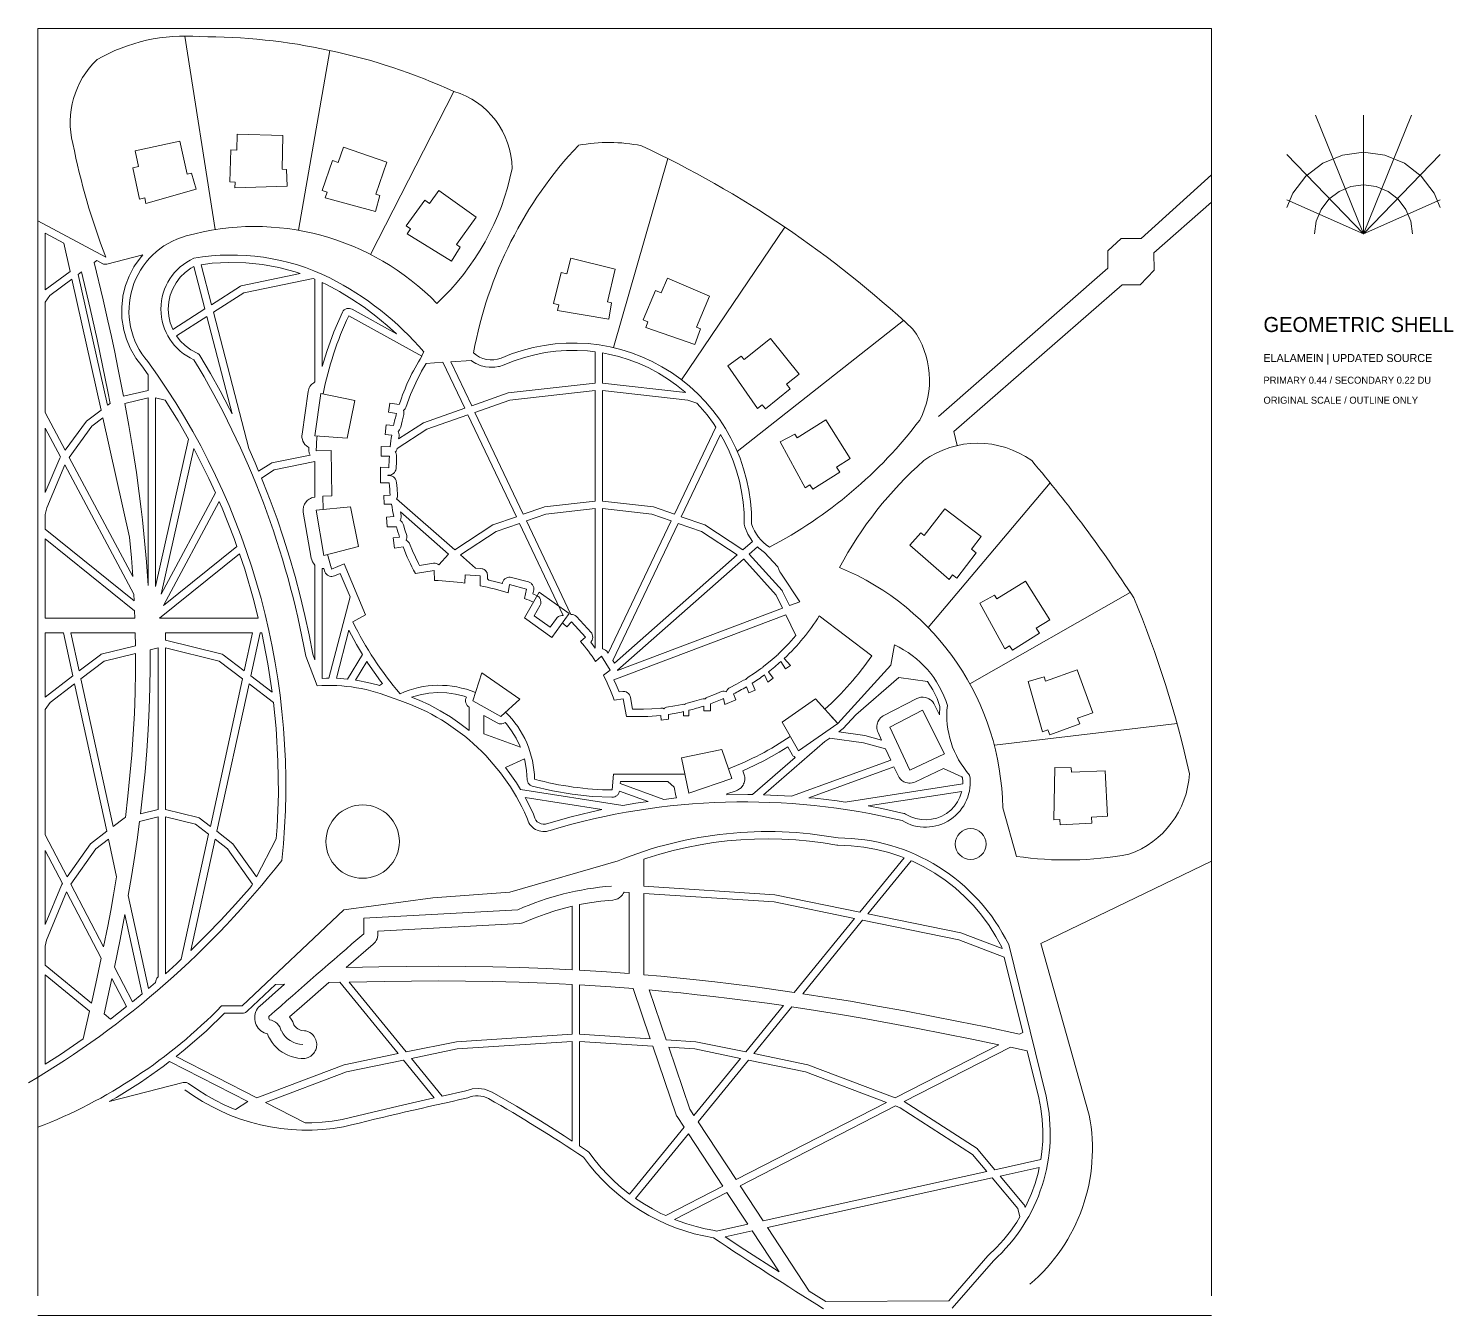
# Model space of a CAD drawing. Header units: inches. Extents: x 36 to 188, y -75 to 56.
# Drawn here: x 90.97 to 133.7, y -74.69 to -36.1 of the extents above; entities that cross this region are included whole.
import ezdxf

# ---------------------------------------------------------------- set-up
doc = ezdxf.new("R2010")
doc.units = ezdxf.units.IN
for name, color, linetype, lineweight in [('01_ORIGINAL_PLAN', 7, 'Continuous', 20), ('02_CONCEPT_CLOSED_AREAS', 7, 'Continuous', 15), ('03_CONCEPT_ICON', 7, 'Continuous', 15), ('04_TITLE', 7, 'Continuous', 15)]:
    doc.layers.add(name, color=color, linetype=linetype, lineweight=lineweight)

# ---------------------------------------------------------------- blocks, each defined once
blk = doc.blocks.new('08_GEOMETRIC_SHELL')
at = {"layer": '01_ORIGINAL_PLAN'}
for p, q in [((36.248, 17.906), (36.248, 55.9)), ((36.248, 55.9), (71.442, 55.9)), ((71.442, 55.9), (71.442, 17.906)), ((71.442, 17.312), (36.248, 17.312))]:
    blk.add_line(p, q, dxfattribs=at)
for points in [[(40.658, 55.675), (41.569, 49.871)], [(45, 55.245), (44.06, 49.85)], [(48.726, 54.013), (46.225, 49.126)], [(55.143, 52), (53.51, 46.333)], [(63.257, 44.272), (68.329, 48.719), (68.329, 49.231), (68.73, 49.6), (69.33, 49.6), (71.442, 51.512), (71.442, 50.696), (69.711, 49.177), (69.725, 48.651), (69.304, 48.218), (68.761, 48.218), (63.72, 43.82), (63.817, 43.397)], [(38.284, 49.049), (36.248, 50.129)], [(55.552, 45.371), (58.647, 49.945)], [(62.206, 47.145), (57.223, 43.22)], [(47.087, 44.63), (46.802, 44.667), (46.766, 44.393), (47.006, 44.362)], [(46.916, 43.993), (46.696, 44.016), (46.666, 43.73), (46.862, 43.709)], [(45.044, 43.247), (44.595, 43.241)], [(44.807, 41.482), (44.799, 41.881), (45.061, 41.886), (45.044, 43.247)], [(46.813, 43.357), (46.546, 43.371), (46.546, 43.074), (46.789, 43.074)], [(46.775, 42.728), (46.519, 42.748), (46.519, 42.277), (46.786, 42.274)], [(46.818, 41.908), (46.625, 41.902), (46.633, 41.638), (46.856, 41.638)], [(66.604, 42.276), (62.941, 37.945)], [(46.926, 41.27), (46.702, 41.249), (46.728, 40.961), (47.002, 40.962)], [(47.096, 40.651), (46.9, 40.63)], [(46.9, 40.63), (46.939, 40.324), (47.2, 40.358)], [(46.075, 38.317), (45.433, 39.849), (45.059, 39.693)], [(49.053, 39.272), (49.062, 39.519), (49.515, 39.492), (49.513, 39.194)], [(50.35, 38.981), (50.396, 39.232), (50.902, 39.093), (50.842, 38.811)], [(51.286, 38.996), (52.178, 38.364), (51.665, 37.64), (50.837, 38.227), (51.286, 38.996)], [(69.006, 38.995), (64.196, 36.253)], [(46.075, 38.317), (45.692, 38.109)], [(52.249, 38.111), (52.108, 37.96)], [(52.249, 38.111), (52.668, 37.654), (52.525, 37.523)], [(52.968, 36.924), (53.149, 37.079), (53.413, 36.661), (53.207, 36.514)], [(58.528, 36.918), (58.67, 36.704), (58.814, 36.799), (58.632, 37.014)], [(49.567, 36.583), (50.703, 35.787), (50.129, 35.27), (49.295, 35.742), (49.567, 36.583)], [(58.043, 36.524), (58.141, 36.305), (58.295, 36.419), (58.155, 36.608)], [(56.812, 35.811), (56.853, 35.634), (57.179, 35.773), (57.105, 35.949)], [(57.496, 36.162), (57.572, 35.985), (57.754, 36.063), (57.668, 36.267)], [(53.805, 35.806), (53.533, 35.759)], [(53.805, 35.806), (53.805, 35.806)], [(56.221, 35.586), (56.221, 35.439), (56.423, 35.439), (56.423, 35.655)], [(58.564, 35.106), (59.058, 34.241), (60.235, 35.059), (59.57, 35.799), (58.564, 35.106)], [(54.929, 35.306), (54.944, 35.165), (55.16, 35.189), (55.16, 35.336)], [(55.61, 35.419), (55.608, 35.288), (55.771, 35.288), (55.771, 35.457)], [(70.407, 35.063), (64.93, 34.409)], [(53.515, 33.54), (53.473, 33.07)], [(53.515, 33.54), (55.65, 33.54)], [(65.18, 32.538), (65.591, 31.078)], [(71.442, 30.938), (66.326, 28.468)], [(46.027, 28.759), (46.027, 29.23), (50.643, 29.479)], [(66.326, 28.468), (67.775, 23.323)]]:
    blk.add_lwpolyline(points, dxfattribs=at)
for points in [[(43.572, 51.68), (43.598, 52.69), (42.23, 52.734), (42.214, 52.252), (42.035, 52.258), (42.004, 51.303), (42.163, 51.298), (42.158, 51.123), (43.721, 51.177), (43.704, 51.675)], [(40.725, 51.537), (40.502, 52.523), (39.164, 52.23), (39.268, 51.758), (39.093, 51.72), (39.298, 50.787), (39.453, 50.821), (39.491, 50.65), (40.993, 51.087), (40.853, 51.565)], [(46.381, 50.933), (46.709, 51.889), (45.415, 52.34), (45.257, 51.885), (45.088, 51.944), (44.773, 51.041), (44.923, 50.989), (44.866, 50.824), (46.374, 50.409), (46.506, 50.889)], [(48.804, 49.422), (49.389, 50.246), (48.277, 51.045), (47.995, 50.654), (47.85, 50.758), (47.292, 49.982), (47.421, 49.889), (47.319, 49.747), (48.648, 48.921), (48.911, 49.345)], [(53.327, 47.704), (53.561, 48.687), (52.231, 49.012), (52.116, 48.544), (51.942, 48.586), (51.715, 47.658), (51.87, 47.62), (51.829, 47.45), (53.37, 47.181), (53.455, 47.672)], [(55.995, 46.944), (56.387, 47.876), (55.128, 48.415), (54.938, 47.972), (54.774, 48.042), (54.397, 47.164), (54.544, 47.101), (54.475, 46.94), (55.951, 46.422), (56.116, 46.892)], [(57.426, 45.973), (58.218, 46.601), (59.075, 45.534), (58.699, 45.232), (58.811, 45.092), (58.066, 44.493), (57.966, 44.618), (57.83, 44.508), (56.934, 45.791), (57.343, 46.076)], [(45.757, 44.748), (44.738, 44.957), (44.556, 43.684), (45.524, 43.622)], [(59.019, 43.63), (59.878, 44.165), (60.608, 43.006), (60.2, 42.749), (60.296, 42.598), (59.487, 42.088), (59.402, 42.222), (59.254, 42.129), (58.511, 43.505), (58.949, 43.742)], [(45.629, 41.562), (44.593, 41.461), (44.828, 40.095), (45.865, 40.369)], [(62.827, 40.702), (63.445, 41.502), (64.534, 40.672), (64.241, 40.288), (64.384, 40.18), (63.804, 39.42), (63.677, 39.516), (63.571, 39.377), (62.394, 40.407), (62.722, 40.782)], [(65.006, 38.799), (65.865, 39.334), (66.595, 38.175), (66.187, 37.918), (66.283, 37.767), (65.474, 37.257), (65.389, 37.391), (65.242, 37.298), (64.498, 38.674), (64.936, 38.911)], [(66.464, 36.332), (67.417, 36.67), (67.882, 35.382), (67.428, 35.218), (67.489, 35.05), (66.59, 34.725), (66.536, 34.875), (66.372, 34.816), (65.94, 36.319), (66.419, 36.457)], [(61.796, 34.957), (62.78, 35.461), (63.435, 34.152), (62.399, 33.663)], [(55.549, 34.034), (56.763, 34.283), (57.058, 33.412), (55.766, 32.976)], [(67.244, 33.6), (68.254, 33.648), (68.327, 32.28), (67.845, 32.255), (67.855, 32.076), (66.9, 32.025), (66.892, 32.184), (66.717, 32.175), (66.739, 33.739), (67.237, 33.732)]]:
    blk.add_lwpolyline(points, close=True, dxfattribs=at)
for points in [[(44.283, 37.084, 0.090917), (40.931, 45.968, -0.652582), (40.931, 49.011, -0.158741), (45.004, 48.425, -0.098355), (47.824, 46.203), (47.755, 46.078)], [(47.087, 44.63, -0.062406), (47.763, 46.073), (45.572, 47.29, 0.058367), (44.801, 44.944, 0.058367)], [(50.14, 46.014, -0.546754), (57.65, 41.045, 0.171391), (58.184, 40.351, 0.171391)], [(46.916, 43.993, -0.01479), (47.006, 44.362, -0.01479)], [(44.621, 43.68, 0.010358), (44.595, 43.241)], [(46.813, 43.357, -0.013879), (46.862, 43.709)], [(60.29, 39.74, -0.089338), (62.813, 42.944, -0.322066), (66.051, 42.944, -0.030946), (69.111, 38.833, -0.044664), (70.78, 33.554, -0.301674), (68.967, 31.144, -0.082145), (65.591, 31.078)], [(46.775, 42.728, -0.013523), (46.789, 43.074, -0.013523)], [(46.818, 41.908, -0.014342), (46.786, 42.274)], [(46.926, 41.27, -0.014645), (46.856, 41.638)], [(47.096, 40.651, -0.012679), (47.002, 40.962)], [(48.142, 39.35), (48.13, 39.649), (47.57, 39.561, -0.034306), (47.2, 40.358, -0.034306)], [(44.936, 40.124, 0.010564), (45.059, 39.693, 0.010564)], [(60.29, 39.74, -0.300089), (65.18, 32.538)], [(45.692, 38.109, 0.060935), (47.109, 35.956, -0.206423), (49.375, 35.99)], [(59.849, 35.488, 0.057164), (61.253, 37.088), (59.681, 38.289, -0.064319), (58.632, 37.014, -0.064319)], [(59.998, 35.322), (60.235, 35.059), (61.831, 36.816), (61.933, 37.418, -0.214593), (63.522, 35.602, 0.212382), (64.188, 33.517, -0.642649), (62.166, 32.15, 0.132984), (51.615, 31.858, -0.471407), (50.913, 32.245)], [(46.935, 35.809, 0.119192), (44.621, 36.188), (44.283, 37.084)], [(58.528, 36.918, -0.018836), (58.155, 36.608, -0.018836)], [(58.043, 36.524, -0.017658), (57.668, 36.267, -0.017658)], [(57.496, 36.162, -0.017305), (57.105, 35.949, -0.017305)], [(54.929, 35.306, -0.040089), (53.897, 35.276), (53.805, 35.806)], [(56.221, 35.586, -0.018166), (55.771, 35.457, -0.018166)], [(56.812, 35.811, -0.016254), (56.423, 35.655, -0.016254)], [(50.274, 35.4, -0.198705), (51.143, 33.392, 0.063223), (53.473, 33.07)], [(55.61, 35.419, -0.017778), (55.16, 35.336, -0.017778)], [(56.959, 33.703, 0.056142), (58.811, 34.673)], [(53.65, 30.945, -0.14301), (60.243, 31.63, -0.286424), (65.36, 28.431), (66.481, 23.89, -0.272091), (64.9, 18.954), (63.661, 17.533)], [(53.65, 30.945), (50.4, 30.004), (48.095, 29.84), (45.427, 29.473), (42.376, 26.597), (41.758, 26.597, -0.10797), (36.248, 22.954)]]:
    blk.add_lwpolyline(points, format="xyb", dxfattribs=at)
for centre, radius in [((45.989, 31.521), 1.1), ((64.22, 31.448), 0.463)]:
    blk.add_circle(centre, radius, dxfattribs=at)
for centre, radius, start, end in [((40.658, 50.423), 5.252, 85.2142, 120.0956), ((41.139, 37.317), 18.339, 65.5622, 90.1344), ((39.813, 53.089), 2.593, 133.6015, 194.2753), ((48.026, 51.672), 2.444, 0.7167, 73.3418), ((57.911, 56.571), 21.019, 191.3089, 200.9684), ((61.436, 43.951), 12.326, 136.7478, 169.6154), ((53.373, 47.535), 4.948, 78.6004, 100.6499), ((40.939, 23.771), 31.601, 47.0054, 64.8874), ((43.034, 53.196), 7.583, 313.0815, 348.6437), ((41.312, 47.434), 2.33, 105.2161, 220.7715), ((42.751, 42.34), 7.624, 44.2289, 105.6047), ((60.387, 45.356), 2.599, 332.6099, 36.0186), ((49.852, 46.755), 0.794, 227.0981, 291.2465), ((22.064, 33.195), 21.619, 354.0583, 36.0319), ((51.961, 52.291), 13.465, 297.5281, 322.8549), ((47.898, 31.093), 8.26, 81.9573, 88.3074), ((47.898, 31.093), 8.26, 72.7279, 78.7214), ((47.898, 31.093), 8.26, 67.0855, 69.118), ((48.363, 33.974), 5.47, 46.7825, 48.644), ((48.363, 33.974), 5.47, 32.6388, 40.4465), ((48.363, 33.974), 5.47, 19.0436, 27.6609), ((44.996, 29.643), 6.464, 23.734, 72.5429), ((22.02, 47.825), 27.364, 300.648, 321.9453), ((54.073, 21.787), 8.422, 94.2501, 114.0352), ((177.596, -125.015), 202.378, 130.55026, 131.62005), ((43.293, 26.24), 0.119, 162.5746, 211.3187), ((43.119, 25.741), 0.443, 13.2811, 80.611), ((44.225, 26.196), 0.761, 207.5896, 267.5639), ((44.306, 28.951), 6.083, 233.183, 280.5392), ((83.889, -134.15), 161.762, 102.40484, 103.75801), ((49.433, 23.211), 0.689, 61.2688, 115.2094), ((27.349, -15.654), 45.391, 56.1832, 60.407), ((62.535, 22.313), 5.337, 310.4718, 10.9016), ((57.468, 25.543), 5.979, 215.6658, 260.7622), ((129.159, 128.7), 131.041, 236.3299, 238.04792)]:
    blk.add_arc(centre, radius, start, end, dxfattribs=at)
at = {"layer": '02_CONCEPT_CLOSED_AREAS'}
for points in [[(36.468, 49.763), (37.024, 49.468), (37.214, 48.619), (36.468, 48.06)], [(39.314, 49.019), (39.146, 48.78), (39.132, 48.757), (38.994, 48.497), (38.983, 48.472), (38.878, 48.193), (38.869, 48.166), (38.801, 47.877), (38.796, 47.849), (38.765, 47.557), (38.764, 47.529), (38.77, 47.238), (38.772, 47.21), (38.814, 46.922), (38.819, 46.896), (38.897, 46.615), (38.906, 46.589), (39.018, 46.32), (39.03, 46.295), (39.177, 46.04), (39.192, 46.017), (39.369, 45.783), (39.553, 45.517), (39.553, 45.048), (38.82, 44.874), (38.652, 45.726), (38.554, 46.196), (38.453, 46.667), (38.349, 47.138), (38.207, 47.764), (37.943, 48.889), (38.015, 48.943), (38.199, 48.846), (38.218, 48.839), (38.258, 48.831), (38.299, 48.83), (38.319, 48.832), (39.399, 49.114)], [(40.293, 46.882), (40.219, 47.075), (40.174, 47.278), (40.158, 47.49), (40.174, 47.701), (40.219, 47.905), (40.293, 48.098), (40.393, 48.277), (40.517, 48.441), (40.664, 48.586), (40.832, 48.71), (40.929, 48.761), (41.259, 47.491), (40.298, 46.872)], [(41.472, 48.861), (41.977, 48.888), (42.481, 48.875), (42.982, 48.823), (43.477, 48.732), (43.965, 48.602), (44.114, 48.55), (42.346, 48.187), (42.321, 48.175), (41.454, 47.616), (41.142, 48.817)], [(36.468, 47.694), (36.611, 47.893), (37.267, 48.383), (38.145, 44.459), (37.706, 44.129), (37.072, 43.253), (36.468, 44.384)], [(37.559, 48.602), (37.814, 47.51), (38.023, 46.573), (38.189, 45.793), (38.345, 45.014), (38.413, 44.659), (38.338, 44.603), (37.46, 48.528)], [(44.375, 43.23), (44.381, 43.188), (44.387, 43.168), (44.405, 43.13), (44.418, 43.111), (43.261, 42.873), (43.237, 42.862), (42.869, 42.625), (42.766, 42.873), (42.572, 43.31), (41.512, 47.392), (42.423, 47.979), (44.506, 48.406), (44.559, 48.382), (44.559, 45.303), (44.521, 45.281), (44.491, 45.258), (44.463, 45.233), (44.438, 45.205), (44.406, 45.162), (44.388, 45.129), (44.373, 45.095), (44.362, 45.059), (44.352, 45.012), (44.17, 43.739), (44.167, 43.691), (44.169, 43.637), (44.181, 43.579), (44.199, 43.528), (44.227, 43.476), (44.259, 43.432), (44.301, 43.39), (44.344, 43.357), (44.379, 43.337)], [(44.906, 48.228), (45.292, 48.019), (45.669, 47.79), (46.035, 47.544), (46.387, 47.28), (46.726, 46.999), (46.999, 46.749), (45.679, 47.482), (45.639, 47.499), (45.597, 47.508), (45.554, 47.509), (45.511, 47.501), (45.491, 47.494), (45.471, 47.485), (45.435, 47.462), (45.404, 47.432), (45.38, 47.396), (45.126, 46.808), (44.911, 46.214), (44.779, 45.771), (44.779, 48.284)], [(41.999, 44.501), (41.719, 45.033), (41.426, 45.56), (41.109, 46.097), (41.083, 46.127), (41.051, 46.153), (40.832, 46.27), (40.664, 46.393), (40.517, 46.538), (40.409, 46.681), (41.317, 47.266), (42.075, 44.35)], [(49.24, 45.948), (49.287, 45.913), (49.383, 45.856), (49.41, 45.842), (49.512, 45.8), (49.541, 45.79), (49.647, 45.762), (49.677, 45.756), (49.786, 45.743), (49.816, 45.742), (49.927, 45.744), (49.957, 45.746), (50.067, 45.764), (50.097, 45.771), (50.205, 45.804), (50.532, 45.936), (50.839, 46.038), (51.15, 46.12), (51.465, 46.182), (51.781, 46.224), (52.099, 46.247), (52.417, 46.25), (52.734, 46.233), (52.961, 46.206), (52.961, 45.266), (50.35, 44.974), (49.259, 44.59), (48.632, 45.909)], [(53.362, 46.14), (53.671, 46.065), (53.976, 45.97), (54.276, 45.856), (54.569, 45.723), (54.855, 45.571), (55.132, 45.399), (55.399, 45.211), (55.651, 45.007), (55.672, 44.988), (53.181, 45.266), (53.181, 46.173)], [(47.08, 43.675), (47.082, 43.716), (47.077, 43.758), (47.064, 43.798), (47.052, 43.82), (47.069, 43.835), (47.097, 43.868), (47.118, 43.905), (47.131, 43.946), (47.172, 44.126), (47.224, 44.326), (47.226, 44.348), (47.224, 44.392), (47.22, 44.414), (47.209, 44.447), (47.236, 44.468), (47.251, 44.483), (47.264, 44.499), (47.286, 44.536), (47.427, 44.925), (47.579, 45.279), (47.754, 45.623), (47.894, 45.861), (48.396, 45.894), (49.05, 44.517), (47.814, 44.081), (47.067, 43.594)], [(51.441, 41.556), (51.417, 41.55), (50.806, 41.335), (49.354, 44.39), (50.4, 44.759), (52.961, 45.045), (52.961, 41.726)], [(56.11, 44.559), (56.316, 44.315), (56.506, 44.06), (56.578, 43.95), (55.335, 41.335), (54.713, 41.554), (53.181, 41.726), (53.181, 45.045), (55.742, 44.759), (56.007, 44.665)], [(39.553, 39.204), (39.504, 39.911), (39.45, 40.541), (39.385, 41.17), (39.349, 41.484), (39.29, 41.955), (39.204, 42.584), (39.109, 43.213), (38.979, 43.998), (38.861, 44.657), (39.553, 44.822)], [(40.455, 44.135), (40.762, 43.591), (39.773, 39.169), (39.773, 44.822), (40.069, 44.752)], [(38.997, 40.648), (39.053, 40.032), (39.096, 39.469), (37.188, 43.037), (37.864, 43.974), (38.197, 44.223)], [(46.993, 43.229), (47.014, 43.267), (47.027, 43.306), (47.912, 43.883), (49.145, 44.317), (50.598, 41.262), (49.897, 41.015), (48.749, 40.266), (47.008, 41.798), (47.023, 41.827), (47.03, 41.848), (47.035, 41.868), (47.038, 41.911), (47.019, 42.11), (47.006, 42.289), (46.998, 42.332), (46.991, 42.353), (46.972, 42.392), (46.945, 42.427), (46.911, 42.455), (46.893, 42.467), (46.853, 42.484), (46.831, 42.49), (46.788, 42.494), (46.739, 42.495), (46.739, 42.51), (46.779, 42.508), (46.821, 42.513), (46.861, 42.525), (46.898, 42.545), (46.915, 42.558), (46.945, 42.588), (46.968, 42.623), (46.985, 42.662), (46.994, 42.703), (46.995, 42.724), (46.999, 42.893), (47.008, 43.083), (47.007, 43.104), (46.997, 43.145), (46.98, 43.183), (46.968, 43.201)], [(36.468, 43.917), (36.929, 43.054), (36.905, 43.016), (36.468, 41.988)], [(56.837, 43.518), (56.977, 43.232), (57.099, 42.939), (57.202, 42.638), (57.287, 42.33), (57.353, 42.016), (57.399, 41.698), (57.425, 41.375), (57.431, 41.042), (57.435, 41), (57.448, 40.96), (57.543, 40.737), (57.682, 40.521), (57.393, 40.266), (56.244, 41.015), (55.544, 41.262), (56.717, 43.73)], [(40.924, 43.305), (41.379, 42.406), (41.572, 41.977), (39.947, 38.937)], [(36.468, 41.332), (36.514, 41.533), (37.058, 42.814), (39.128, 38.943), (39.138, 38.737), (36.468, 40.885)], [(44.559, 41.849), (44.491, 41.837), (44.455, 41.826), (44.42, 41.811), (44.387, 41.792), (44.356, 41.771), (44.328, 41.747), (44.301, 41.72), (44.265, 41.673), (44.246, 41.64), (44.231, 41.606), (44.218, 41.57), (44.21, 41.534), (44.204, 41.497), (44.203, 41.459), (44.208, 41.394), (44.446, 40.019), (44.46, 39.966), (44.484, 39.912), (44.513, 39.866), (44.537, 39.836), (44.559, 39.813), (44.559, 36.976), (44.496, 37.144), (44.385, 37.718), (44.258, 38.302), (44.117, 38.887), (43.963, 39.469), (43.796, 40.046), (43.616, 40.62), (43.422, 41.194), (43.216, 41.759), (42.999, 42.314), (42.955, 42.419), (43.339, 42.665), (44.559, 42.915)], [(41.78, 41.515), (42.138, 40.607), (42.22, 40.371), (40.015, 38.597), (41.686, 41.723)], [(52.961, 37.325), (52.827, 37.502), (52.845, 37.524), (52.867, 37.561), (52.882, 37.601), (52.888, 37.644), (52.885, 37.687), (52.875, 37.729), (52.856, 37.768), (52.844, 37.786), (52.396, 38.274), (52.362, 38.3), (52.324, 38.318), (52.283, 38.328), (52.235, 38.33), (50.901, 41.136), (51.478, 41.339), (52.961, 41.504)], [(53.335, 37.197), (53.308, 37.231), (53.274, 37.26), (53.235, 37.281), (53.214, 37.289), (53.181, 37.296), (53.181, 41.504), (54.664, 41.339), (55.24, 41.136), (53.353, 37.167)], [(48.272, 39.816), (48.243, 39.837), (48.203, 39.856), (48.161, 39.866), (48.117, 39.868), (47.691, 39.802), (47.664, 39.855), (47.571, 40.046), (47.485, 40.24), (47.395, 40.46), (47.383, 40.479), (47.355, 40.514), (47.321, 40.542), (47.294, 40.556), (47.307, 40.59), (47.315, 40.632), (47.314, 40.676), (47.311, 40.697), (47.258, 40.869), (47.214, 41.021), (47.198, 41.062), (47.174, 41.099), (47.143, 41.131), (47.112, 41.152), (47.13, 41.187), (47.137, 41.207), (47.145, 41.25), (47.145, 41.294), (47.122, 41.405), (48.563, 40.137)], [(52.006, 38.298), (51.962, 38.3), (51.92, 38.293), (51.879, 38.277), (51.86, 38.267), (51.826, 38.24), (51.797, 38.207), (51.613, 37.947), (51.128, 38.29), (51.314, 38.61), (51.328, 38.652), (51.334, 38.696), (51.333, 38.718), (51.326, 38.761), (51.319, 38.782), (51.299, 38.821), (51.271, 38.856), (51.255, 38.871), (51.219, 38.895), (51.096, 38.947), (51.12, 39.07), (51.122, 39.092), (51.117, 39.136), (51.104, 39.178), (51.083, 39.217), (51.055, 39.251), (51.038, 39.266), (51.001, 39.289), (50.96, 39.305), (50.454, 39.444), (50.412, 39.451), (50.369, 39.45), (50.327, 39.441), (50.288, 39.424), (50.253, 39.399), (50.223, 39.368), (50.2, 39.332), (50.184, 39.292), (50.177, 39.261), (49.986, 39.312), (49.775, 39.363), (49.734, 39.399), (49.734, 39.513), (49.725, 39.556), (49.718, 39.577), (49.696, 39.616), (49.668, 39.65), (49.633, 39.677), (49.593, 39.697), (49.572, 39.704), (49.528, 39.711), (49.369, 39.721), (48.92, 40.116), (49.995, 40.817), (50.693, 41.062)], [(53.493, 36.948), (55.449, 41.062), (56.146, 40.817), (57.221, 40.116), (53.539, 36.875)], [(36.468, 40.602), (39.151, 38.445), (39.159, 38.22), (36.468, 38.22)], [(57.829, 40.358), (57.873, 40.315), (58.036, 40.188), (58.437, 39.762), (58.466, 39.682), (58.5, 39.613), (58.529, 39.565), (59.096, 38.714), (58.788, 38.597), (58.582, 39.02), (58.565, 39.046), (57.579, 40.137)], [(42.455, 39.685), (42.729, 38.75), (42.859, 38.22), (39.896, 38.22), (42.296, 40.149)], [(53.633, 36.647), (53.633, 36.665), (57.413, 39.991), (57.418, 39.988), (58.391, 38.91), (58.581, 38.519)], [(44.779, 39.709), (44.825, 39.706), (44.856, 39.609), (44.876, 39.57), (44.904, 39.537), (44.937, 39.51), (44.956, 39.499), (44.996, 39.482), (45.038, 39.474), (45.06, 39.473), (45.103, 39.477), (45.144, 39.49), (45.315, 39.562), (45.61, 38.858), (44.977, 36.421), (44.908, 36.421), (44.779, 36.415)], [(58.764, 37.458), (58.477, 37.17), (58.462, 37.153), (58.439, 37.12), (58.418, 37.109), (58.383, 37.083), (58.204, 36.929), (58.019, 36.781), (57.989, 36.752), (57.974, 36.732), (57.952, 36.724), (57.914, 36.702), (57.734, 36.574), (57.548, 36.452), (57.514, 36.424), (57.499, 36.408), (57.48, 36.381), (57.447, 36.376), (57.406, 36.362), (57.197, 36.245), (56.985, 36.134), (56.967, 36.121), (56.936, 36.09), (56.911, 36.054), (56.895, 36.015), (56.871, 36.023), (56.829, 36.031), (56.787, 36.03), (56.745, 36.021), (56.537, 35.934), (56.326, 35.853), (56.288, 35.829), (56.259, 35.802), (56.218, 35.806), (56.197, 35.804), (56.154, 35.795), (55.936, 35.729), (55.716, 35.67), (55.674, 35.654), (55.644, 35.636), (55.609, 35.639), (55.565, 35.634), (55.346, 35.59), (55.104, 35.549), (55.062, 35.534), (55.043, 35.523), (55.02, 35.506), (54.993, 35.517), (54.972, 35.522), (54.93, 35.526), (54.656, 35.503), (54.407, 35.49), (54.158, 35.488), (54.083, 35.49), (54.022, 35.844), (54.01, 35.885), (53.991, 35.924), (53.965, 35.958), (53.932, 35.986), (53.894, 36.007), (53.853, 36.021), (53.832, 36.025), (53.789, 36.026), (53.676, 36.007), (53.588, 36.226), (53.523, 36.37), (58.678, 38.32), (58.979, 37.702)], [(37.015, 37.78), (37.297, 36.491), (36.468, 35.856), (36.468, 37.78)], [(39.171, 37.78), (39.178, 37.391), (38.15, 37.14), (38.124, 37.125), (37.49, 36.639), (37.24, 37.78)], [(42.689, 37.78), (42.44, 36.639), (41.806, 37.125), (41.779, 37.14), (40.075, 37.556), (40.075, 37.78)], [(43.149, 36.847), (43.276, 35.998), (42.633, 36.491), (42.914, 37.78), (42.966, 37.78)], [(45.802, 37.435), (45.988, 37.132), (45.53, 36.394), (45.203, 36.417), (45.577, 37.857)], [(39.33, 32.358), (39.402, 32.988), (39.464, 33.617), (39.516, 34.247), (39.558, 34.875), (39.589, 35.505), (39.61, 36.134), (39.619, 36.763), (39.619, 37.272), (39.855, 37.33), (39.855, 32.486)], [(41.422, 31.978), (41.083, 32.236), (41.055, 32.247), (40.075, 32.486), (40.075, 37.33), (41.69, 36.936), (42.388, 36.402)], [(39.18, 37.165), (39.178, 36.611), (39.166, 35.989), (39.143, 35.367), (39.11, 34.745), (39.066, 34.123), (39.012, 33.501), (38.948, 32.879), (38.873, 32.247), (38.846, 32.236), (38.833, 32.228), (38.508, 31.978), (37.541, 36.402), (38.239, 36.936)], [(46.147, 36.874), (46.526, 36.335), (46.585, 36.259), (46.498, 36.199), (46.431, 36.22), (46.132, 36.296), (45.843, 36.352), (45.77, 36.362), (46.117, 36.923)], [(60.36, 34.878), (60.398, 34.911), (60.776, 35.327), (62.066, 36.446), (62.924, 36.322), (63.085, 36.068), (63.212, 35.81), (63.299, 35.569), (63.286, 35.322), (63.116, 35.66), (63.081, 35.709), (63.043, 35.749), (63.013, 35.774), (62.962, 35.806), (62.927, 35.822), (62.891, 35.835), (62.854, 35.844), (62.799, 35.851), (62.76, 35.851), (62.722, 35.847), (62.663, 35.834), (62.602, 35.809), (61.595, 35.291), (61.564, 35.271), (61.519, 35.232), (61.484, 35.192), (61.463, 35.161), (61.437, 35.109), (61.424, 35.074), (61.414, 35.038), (61.407, 34.985), (61.406, 34.947), (61.409, 34.91), (61.415, 34.873), (61.425, 34.837), (61.442, 34.793), (61.55, 34.562), (61.042, 34.698), (60.264, 34.811)], [(36.468, 35.481), (36.618, 35.694), (37.348, 36.254), (38.315, 31.831), (37.829, 31.457), (37.128, 30.464), (36.468, 31.729)], [(43.394, 34.91), (43.45, 33.932), (43.462, 32.95), (43.428, 31.966), (43.399, 31.609), (42.801, 30.464), (42.1, 31.457), (41.614, 31.831), (42.581, 36.254), (43.313, 35.692)], [(47.975, 35.969), (48.242, 35.987), (48.509, 35.977), (48.774, 35.941), (49.035, 35.877), (49.1, 35.854), (49.086, 35.809), (49.076, 35.767), (49.076, 35.724), (49.083, 35.682), (49.099, 35.642), (49.122, 35.606), (49.151, 35.575), (49.18, 35.554), (49.18, 34.855), (48.901, 35.067), (48.618, 35.26), (48.315, 35.444), (47.991, 35.618), (47.679, 35.764), (47.457, 35.855), (47.711, 35.925)], [(50.456, 34.845), (50.592, 34.626), (50.706, 34.395), (50.723, 34.348), (49.62, 34.749), (49.62, 35.305), (50.021, 35.079), (50.059, 35.062), (50.08, 35.056), (50.122, 35.05), (50.164, 35.053), (50.204, 35.063), (50.224, 35.072), (50.26, 35.093), (50.299, 35.051)], [(59.999, 34.627), (61.004, 34.481), (61.671, 34.301), (61.828, 33.965), (58.848, 32.883), (58.214, 32.918), (58.006, 32.923), (59.852, 34.525)], [(57.193, 33.047), (57.228, 33.062), (57.261, 33.08), (57.293, 33.102), (57.334, 33.138), (57.36, 33.166), (57.394, 33.215), (57.412, 33.249), (57.426, 33.285), (57.437, 33.322), (57.446, 33.376), (57.448, 33.414), (57.446, 33.452), (57.44, 33.49), (57.43, 33.527), (57.39, 33.646), (57.539, 33.709), (58.02, 33.944), (58.477, 34.2), (58.735, 34.364), (58.879, 34.114), (58.892, 34.097), (58.923, 34.068), (58.962, 34.044), (57.679, 32.93), (57.534, 32.933), (56.913, 32.926), (56.913, 32.952)], [(50.863, 33.905), (50.906, 33.649), (50.924, 33.378), (50.931, 33.335), (50.937, 33.315), (50.956, 33.276), (50.982, 33.242), (51.015, 33.214), (51.052, 33.192), (51.072, 33.184), (51.68, 33.04), (52.275, 32.939), (52.875, 32.875), (53.464, 32.85), (53.506, 32.852), (53.546, 32.862), (53.584, 32.88), (53.618, 32.904), (53.633, 32.919), (53.647, 32.935), (53.669, 32.97), (53.685, 33.009), (53.69, 33.037), (54.546, 32.726), (54.182, 32.673), (53.795, 32.604), (50.723, 33.084), (50.601, 33.284), (50.406, 33.567), (50.272, 33.742), (50.838, 34.001)], [(62.045, 33.499), (62.078, 33.442), (62.116, 33.395), (62.156, 33.358), (62.188, 33.336), (62.221, 33.316), (62.276, 33.293), (62.33, 33.28), (62.368, 33.275), (62.406, 33.274), (62.466, 33.279), (62.519, 33.293), (62.565, 33.311), (63.408, 33.708), (63.952, 33.459), (63.975, 33.431), (63.985, 33.319), (63.982, 33.256), (60.455, 32.705), (60.22, 32.741), (59.557, 32.822), (59.369, 32.838), (61.921, 33.765)], [(53.717, 33.32), (55.141, 33.32), (55.331, 33.155), (55.384, 32.898), (55.404, 32.831), (55.019, 32.788), (53.711, 33.263)], [(63.947, 33.003), (63.895, 32.854), (63.823, 32.713), (63.731, 32.584), (63.621, 32.467), (63.493, 32.367), (63.351, 32.285), (63.202, 32.226), (63.048, 32.189), (62.891, 32.174), (62.733, 32.182), (62.577, 32.211), (62.425, 32.263), (62.266, 32.345), (62.232, 32.359), (62.214, 32.364), (61.559, 32.511), (61.143, 32.59), (63.952, 33.028)], [(52.864, 32.416), (52.2, 32.252), (51.469, 32.046), (51.404, 32.043), (51.34, 32.055), (51.279, 32.08), (51.225, 32.118), (51.182, 32.166), (51.15, 32.222), (51.123, 32.309), (51.112, 32.339), (50.963, 32.654), (50.863, 32.839), (53.165, 32.48)], [(39.837, 27.448), (39.819, 27.425), (39.804, 27.401), (39.793, 27.374), (39.785, 27.346), (39.78, 27.3), (39.569, 27.119), (38.962, 29.901), (39.059, 30.473), (39.158, 31.101), (39.227, 31.573), (39.301, 32.125), (39.855, 32.26), (39.855, 27.465)], [(40.402, 27.853), (40.075, 27.558), (40.075, 32.26), (40.981, 32.039), (41.37, 31.741), (40.551, 27.993)], [(36.468, 31.254), (36.986, 30.262), (36.967, 30.236), (36.955, 30.214), (36.468, 29.04)], [(38.612, 30.469), (38.518, 29.921), (38.434, 29.454), (38.345, 28.986), (38.222, 28.369), (37.243, 30.245), (37.989, 31.304), (38.367, 31.593)], [(42.592, 30.116), (42.175, 29.643), (41.747, 29.18), (41.309, 28.727), (40.834, 28.26), (41.563, 31.593), (41.941, 31.304), (42.687, 30.245), (42.665, 30.203)], [(54.904, 31.148), (55.302, 31.255), (55.703, 31.348), (56.107, 31.426), (56.512, 31.491), (56.92, 31.54), (57.329, 31.575), (57.74, 31.596), (58.151, 31.602), (58.562, 31.594), (58.973, 31.571), (59.384, 31.533), (59.794, 31.481), (60.207, 31.413), (60.235, 31.41), (60.633, 31.396), (61.017, 31.355), (61.395, 31.287), (61.765, 31.193), (62.126, 31.075), (62.222, 31.036), (60.895, 29.409), (58.352, 29.93), (54.42, 30.186), (54.42, 30.995), (54.51, 31.027)], [(62.477, 30.932), (62.816, 30.766), (63.143, 30.577), (63.456, 30.366), (63.754, 30.133), (64.036, 29.88), (64.301, 29.608), (64.547, 29.316), (64.773, 29.006), (64.979, 28.679), (65.153, 28.351), (65.161, 28.318), (63.922, 28.788), (61.138, 29.359), (62.435, 30.949)], [(38.152, 28.029), (37.989, 27.271), (37.856, 26.674), (36.468, 27.816), (36.468, 28.382), (36.509, 28.564), (37.112, 30.019)], [(52.793, 29.686), (53.135, 29.734), (53.489, 29.768), (53.559, 29.781), (53.598, 29.793), (53.636, 29.81), (53.69, 29.842), (53.722, 29.867), (53.752, 29.896), (53.779, 29.927), (53.803, 29.961), (53.827, 30.004), (53.98, 29.994), (53.98, 27.563), (53.3, 27.613), (52.495, 27.664), (52.495, 29.631)], [(58.93, 26.999), (58.176, 27.107), (57.688, 27.173), (57.038, 27.256), (56.551, 27.314), (55.901, 27.386), (55.413, 27.436), (54.925, 27.483), (54.423, 27.527), (54.42, 27.537), (54.42, 29.966), (58.33, 29.711), (60.738, 29.217)], [(46.301, 28.441), (46.338, 28.477), (46.37, 28.517), (46.397, 28.56), (46.419, 28.609), (46.434, 28.657), (46.444, 28.707), (46.447, 28.748), (46.447, 28.832), (50.697, 29.062), (50.751, 29.073), (50.795, 29.088), (51.133, 29.229), (51.457, 29.349), (51.785, 29.455), (52.118, 29.546), (52.275, 29.582), (52.275, 27.676), (51.512, 27.713), (50.7, 27.743), (49.888, 27.765), (49.075, 27.778), (48.263, 27.783), (47.289, 27.779), (46.476, 27.769), (45.495, 27.747)], [(39.085, 26.718), (38.543, 27.754), (38.715, 28.588), (38.86, 29.338), (39.379, 26.959)], [(65.783, 25.797), (65.689, 25.749), (64.67, 25.963), (63.859, 26.128), (63.047, 26.289), (62.236, 26.443), (61.424, 26.591), (60.612, 26.732), (59.962, 26.839), (59.183, 26.961), (60.981, 29.167), (63.869, 28.574), (65.225, 28.059)], [(37.801, 26.434), (37.608, 25.605), (37.452, 25.494), (36.929, 25.142), (36.468, 24.846), (36.468, 27.531)], [(38.91, 26.577), (38.428, 26.202), (38.236, 26.361), (38.349, 26.863), (38.471, 27.417)], [(40.67, 25.294), (41.305, 25.849), (41.847, 26.377), (42.376, 26.377), (42.417, 26.381), (42.457, 26.392), (42.476, 26.401), (42.511, 26.423), (42.527, 26.437), (43.375, 27.236), (43.643, 27.246), (42.901, 26.591), (42.864, 26.554), (42.838, 26.521), (42.806, 26.47), (42.787, 26.427), (42.77, 26.372), (42.757, 26.301), (42.754, 26.244), (42.756, 26.187), (42.765, 26.131), (42.78, 26.075), (42.8, 26.023), (42.825, 25.973), (42.855, 25.926), (42.881, 25.895), (42.931, 25.848), (42.984, 25.813), (43.038, 25.787), (43.131, 25.755), (43.167, 25.67), (43.191, 25.624), (43.252, 25.526), (43.276, 25.493), (43.338, 25.415), (43.376, 25.375), (43.458, 25.297), (43.489, 25.272), (43.58, 25.206), (43.615, 25.185), (43.701, 25.137), (43.75, 25.114), (43.842, 25.078), (43.881, 25.066), (44.006, 25.035), (44.046, 25.028), (44.147, 25.017), (44.218, 25.016), (44.259, 25.02), (44.299, 25.029), (44.359, 25.049), (44.396, 25.068), (44.431, 25.089), (44.463, 25.114), (44.494, 25.143), (44.521, 25.174), (44.545, 25.207), (44.565, 25.243), (44.582, 25.28), (44.601, 25.338), (44.608, 25.379), (44.612, 25.42), (44.611, 25.461), (44.607, 25.502), (44.598, 25.542), (44.586, 25.581), (44.569, 25.619), (44.538, 25.673), (44.5, 25.721), (44.454, 25.763), (44.403, 25.798), (44.347, 25.825), (44.289, 25.843), (44.248, 25.851), (44.165, 25.86), (44.122, 25.871), (44.081, 25.887), (44.042, 25.908), (44.006, 25.934), (43.974, 25.965), (43.946, 25.999), (43.927, 26.032), (43.891, 26.12), (43.869, 26.167), (43.847, 26.202), (43.8, 26.264), (44.164, 26.586), (44.971, 27.292), (45.309, 27.302), (47.052, 25.164), (45.436, 24.831), (42.813, 23.834), (40.392, 25.076)], [(45.586, 27.309), (46.646, 27.331), (47.454, 27.341), (48.262, 27.343), (49.07, 27.338), (49.878, 27.325), (50.686, 27.304), (51.493, 27.273), (52.275, 27.235), (52.275, 25.749), (48.801, 25.522), (47.295, 25.214)], [(52.495, 27.223), (53.431, 27.163), (54.1, 27.113), (54.613, 25.611), (52.495, 25.749)], [(54.579, 27.072), (55.046, 27.03), (55.531, 26.982), (56.015, 26.931), (56.5, 26.877), (56.984, 26.819), (57.469, 26.758), (58.115, 26.672), (58.606, 26.602), (57.474, 25.214), (55.983, 25.52), (55.088, 25.58)], [(58.859, 26.565), (59.569, 26.457), (60.377, 26.325), (61.024, 26.215), (61.832, 26.07), (62.64, 25.919), (63.449, 25.761), (64.258, 25.599), (65.068, 25.431), (61.956, 23.834), (59.333, 24.831), (57.717, 25.164)], [(52.032, 22.7), (51.321, 23.149), (50.598, 23.586), (49.87, 24.008), (49.847, 24.02), (49.671, 24.089), (49.646, 24.094), (49.461, 24.12), (49.275, 24.105), (49.249, 24.102), (49.081, 24.047), (48.376, 23.89), (47.452, 25.022), (48.823, 25.303), (52.275, 25.528), (52.275, 22.541)], [(55.392, 23.329), (55.402, 23.303), (55.416, 23.279), (55.63, 22.954), (53.995, 20.95), (53.751, 21.145), (53.54, 21.332), (53.338, 21.53), (53.145, 21.739), (52.962, 21.957), (52.77, 22.209), (52.731, 22.241), (52.495, 22.397), (52.495, 25.528), (54.69, 25.385)], [(55.799, 23.497), (55.165, 25.354), (55.946, 25.303), (57.317, 25.022), (55.921, 23.311)], [(66.328, 23.516), (66.367, 23.19), (66.385, 22.864), (66.38, 22.539), (66.354, 22.217), (66.321, 21.987), (64.946, 21.684), (64.436, 22.294), (64.411, 22.316), (62.227, 23.726), (65.41, 25.359), (65.918, 25.25), (66.266, 23.843)], [(38.611, 23.852), (39.326, 24.297), (40.006, 24.774), (40.201, 24.927), (42.542, 23.726), (42.176, 23.489), (42.112, 23.513), (41.835, 23.633), (41.564, 23.768), (41.3, 23.917), (41.042, 24.08), (40.769, 24.272), (40.731, 24.289), (40.711, 24.295), (40.669, 24.301), (40.626, 24.298), (40.606, 24.294), (38.385, 23.727)], [(47.227, 23.628), (46.296, 23.409), (45.375, 23.186), (45.075, 23.138), (44.772, 23.106), (44.469, 23.09), (44.265, 23.089), (43.076, 23.699), (45.506, 24.623), (47.209, 24.972), (48.136, 23.836)], [(56.048, 23.118), (57.56, 24.972), (59.263, 24.623), (61.693, 23.699), (57.184, 21.387)], [(57.306, 21.202), (61.969, 23.594), (62.105, 23.542), (64.278, 22.14), (64.704, 21.631), (57.995, 20.151)], [(56.791, 21.185), (55.077, 20.306), (54.927, 20.375), (54.677, 20.506), (54.435, 20.648), (54.174, 20.821), (55.756, 22.761)], [(65.603, 20.112), (65.418, 19.845), (65.214, 19.59), (64.992, 19.347), (64.734, 19.099), (63.561, 17.752), (59.873, 17.733), (59.377, 18.045), (58.124, 19.954), (64.863, 21.44), (65.632, 20.521), (65.698, 20.271)], [(66.24, 21.583), (66.152, 21.274), (66.044, 20.971), (65.916, 20.676), (65.852, 20.55), (65.833, 20.616), (65.816, 20.643), (65.105, 21.494), (66.276, 21.752)], [(57.535, 20.05), (56.597, 19.843), (56.57, 19.853), (56.549, 19.858), (56.262, 19.912), (55.985, 19.979), (55.712, 20.059), (55.445, 20.152), (55.34, 20.194), (56.912, 21)], [(58.474, 18.62), (57.448, 19.284), (56.857, 19.675), (57.665, 19.853)]]:
    blk.add_lwpolyline(points, close=True, dxfattribs=at)
at = {"layer": '03_CONCEPT_ICON'}
for points in [[(76, 49.74), (74.562, 53.3)], [(76, 49.74), (77.438, 53.3)], [(76, 49.74), (76, 53.3)], [(78.3, 50.535), (78.122, 50.965), (77.732, 51.472), (77.225, 51.862), (76.634, 52.107), (76, 52.19), (75.366, 52.107), (74.775, 51.862), (74.268, 51.472), (73.878, 50.965), (73.7, 50.535)], [(76, 49.74), (73.7, 52.122)], [(76, 49.74), (78.3, 52.122)], [(77.47, 49.74), (77.42, 50.12), (77.273, 50.475), (77.039, 50.779), (76.735, 51.013), (76.38, 51.16), (76, 51.21), (75.62, 51.16), (75.265, 51.013), (74.961, 50.779), (74.727, 50.475), (74.58, 50.12), (74.53, 49.74)], [(76, 49.74), (73.7, 50.764)], [(76, 49.74), (78.3, 50.764)]]:
    blk.add_lwpolyline(points, dxfattribs=at)
at = {"layer": '04_TITLE'}
for s, height, p in [('GEOMETRIC SHELL', 0.45, (73, 46.8)), ('ELALAMEIN | UPDATED SOURCE', 0.24, (73, 45.9)), ('PRIMARY 0.44 / SECONDARY 0.22 DU', 0.21, (73, 45.25)), ('ORIGINAL SCALE / OUTLINE ONLY', 0.21, (73, 44.65))]:
    blk.add_text(s, height=height, dxfattribs=at).set_placement(p)

msp = doc.modelspace()

# ---------------------------------------------------------------- block references
msp.add_blockref('08_GEOMETRIC_SHELL', (55, -92))

doc.saveas('drawing.dxf')
